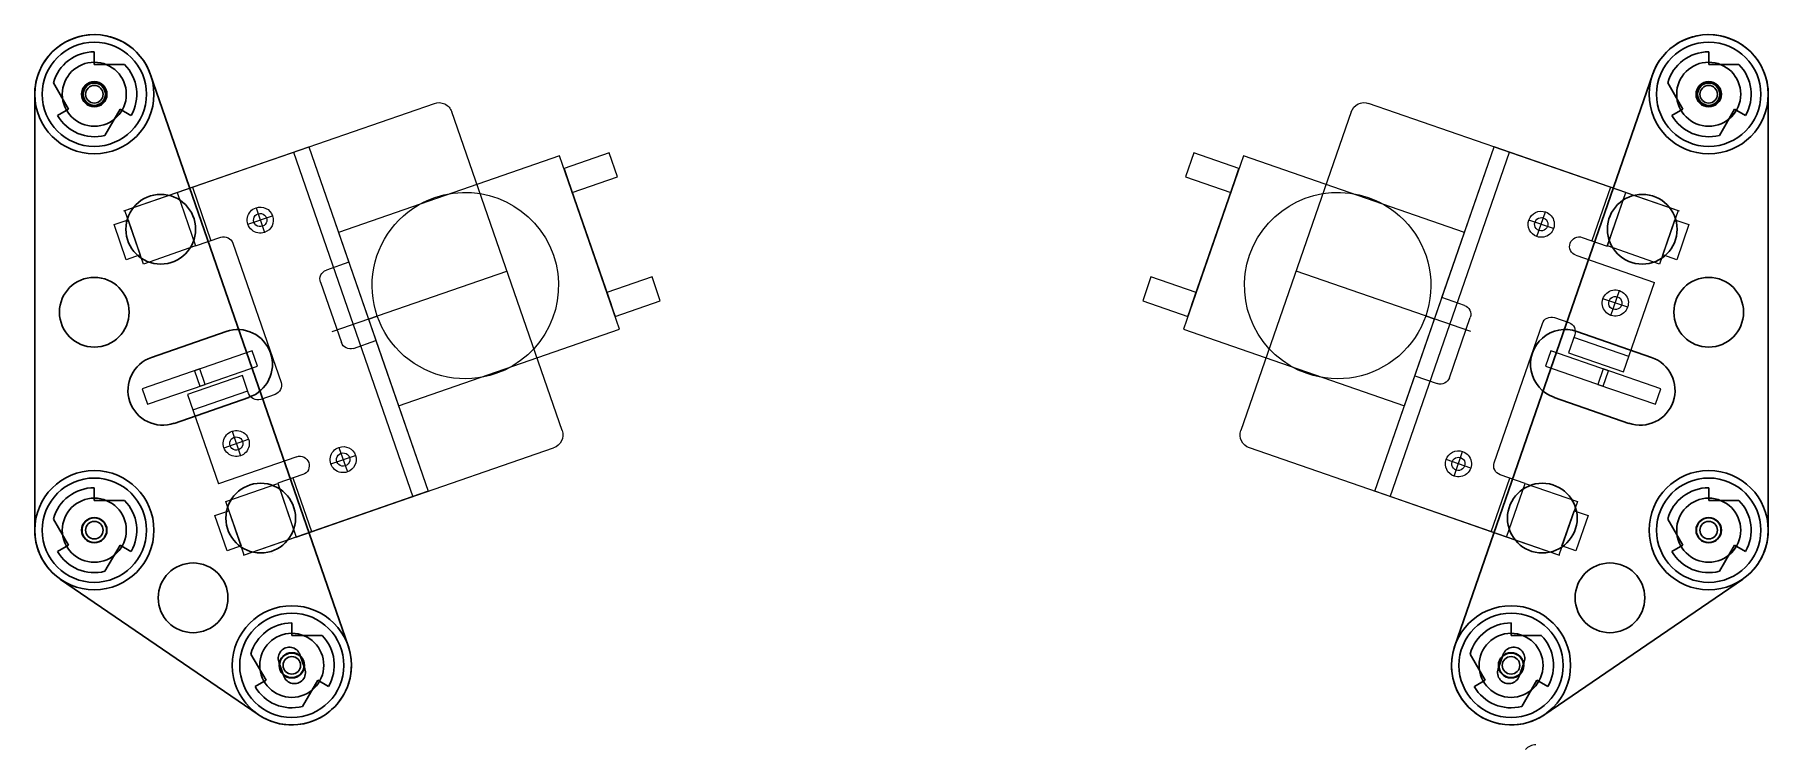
# Model space of a CAD drawing. Extents: x 3.4 to 15, y 9.7 to 14.5.
import ezdxf

# ---------------------------------------------------------------- set-up
doc = ezdxf.new("R2010")
doc.units = 0
doc.header["$LTSCALE"] = 5
doc.header["$MEASUREMENT"] = 0
doc.layers.add('Z0_LOWERTHIRD', color=4, linetype='Continuous')

msp = doc.modelspace()

# ---------------------------------------------------------------- linework, layer by layer
at = {"layer": 'Z0_LOWERTHIRD', "color": 4, "linetype": 'Continuous', "lineweight": 25}
for p, q in [((3.768, 14.419), (3.768, 14.334)), ((3.768, 14.334), (3.971, 14.334)), ((14.607, 14.419), (14.607, 14.334)), ((14.607, 14.334), (14.81, 14.334)), ((3.594, 14.034), (3.493, 14.21)), ((14.434, 14.034), (14.333, 14.21)), ((3.521, 13.991), (3.594, 14.034)), ((3.941, 14.034), (3.839, 13.858)), ((4.014, 13.991), (3.941, 14.034)), ((14.36, 13.991), (14.434, 14.034)), ((14.781, 14.034), (14.679, 13.858)), ((14.854, 13.991), (14.781, 14.034)), ((3.768, 11.493), (3.768, 11.408)), ((3.768, 11.408), (3.971, 11.408)), ((14.607, 11.493), (14.607, 11.408)), ((14.607, 11.408), (14.81, 11.408)), ((3.594, 11.108), (3.493, 11.283)), ((14.434, 11.108), (14.333, 11.283)), ((3.521, 11.065), (3.594, 11.108)), ((3.941, 11.108), (3.839, 10.932)), ((4.014, 11.065), (3.941, 11.108)), ((14.36, 11.065), (14.434, 11.108)), ((14.781, 11.108), (14.679, 10.932)), ((14.854, 11.065), (14.781, 11.108)), ((5.094, 10.586), (5.094, 10.501)), ((5.094, 10.501), (5.298, 10.501)), ((13.28, 10.586), (13.28, 10.501)), ((13.28, 10.501), (13.484, 10.501)), ((4.921, 10.201), (4.82, 10.377)), ((13.107, 10.201), (13.006, 10.377)), ((4.848, 10.158), (4.921, 10.201)), ((5.268, 10.201), (5.166, 10.025)), ((5.341, 10.158), (5.268, 10.201)), ((13.034, 10.158), (13.107, 10.201)), ((13.454, 10.201), (13.352, 10.025)), ((13.527, 10.158), (13.454, 10.201))]:
    msp.add_line(p, q, dxfattribs=at)
at = {"layer": 'Z0_LOWERTHIRD', "color": 37, "linetype": 'Continuous', "lineweight": 25}
for p, q in [((5.472, 10.432), (4.146, 14.265)), ((12.902, 10.432), (14.229, 14.265)), ((3.368, 14.134), (3.368, 11.208)), ((15.007, 14.134), (15.007, 11.208)), ((3.542, 10.877), (4.869, 9.97)), ((14.833, 10.877), (13.506, 9.97))]:
    msp.add_line(p, q, dxfattribs=at)
at = {"layer": 'Z0_LOWERTHIRD', "color": 4, "linetype": 'Continuous', "lineweight": 5}
for p, q in [((4.965, 13.697), (6.051, 14.073)), ((6.909, 11.877), (6.168, 14.016)), ((12.207, 14.016), (11.466, 11.877)), ((13.41, 13.697), (12.324, 14.073)), ((3.967, 13.351), (5.208, 13.781)), ((4.324, 13.475), (5.208, 13.781)), ((5.105, 13.746), (5.906, 11.433)), ((5.208, 13.781), (6.009, 11.469)), ((5.208, 13.781), (5.477, 13.006)), ((7.224, 13.74), (6.922, 13.636)), ((7.28, 13.579), (7.224, 13.74)), ((11.151, 13.74), (11.095, 13.579)), ((11.453, 13.636), (11.151, 13.74)), ((12.366, 11.469), (13.167, 13.781)), ((12.469, 11.433), (13.27, 13.746)), ((12.816, 12.769), (13.167, 13.781)), ((14.051, 13.475), (13.167, 13.781)), ((13.167, 13.781), (14.408, 13.351)), ((6.892, 13.721), (5.407, 13.207)), ((7.295, 12.557), (6.892, 13.721)), ((6.922, 13.636), (6.977, 13.475)), ((11.483, 13.721), (11.08, 12.557)), ((11.398, 13.475), (11.453, 13.636)), ((12.968, 13.207), (11.483, 13.721)), ((4.427, 13.511), (4.551, 13.151)), ((6.95, 13.555), (7.238, 12.723)), ((6.977, 13.475), (7.28, 13.579)), ((11.095, 13.579), (11.398, 13.475)), ((11.137, 12.723), (11.425, 13.555)), ((13.948, 13.511), (13.823, 13.15)), ((3.974, 13.354), (4.324, 13.475)), ((4.324, 13.475), (4.448, 13.116)), ((4.324, 13.475), (4.448, 13.116)), ((12.321, 13.441), (12.321, 13.441)), ((12.321, 13.441), (12.321, 13.441)), ((13.926, 13.115), (14.051, 13.475)), ((13.927, 13.116), (14.051, 13.475)), ((14.051, 13.475), (14.401, 13.354)), ((14.243, 13.464), (14.243, 13.464)), ((14.243, 13.464), (14.243, 13.464)), ((3.901, 13.26), (3.995, 13.292)), ((4.098, 12.994), (3.974, 13.354)), ((3.995, 13.292), (4.077, 13.056)), ((4.799, 13.261), (4.965, 13.318)), ((4.854, 13.372), (4.911, 13.207)), ((13.566, 13.233), (13.4, 13.29)), ((13.454, 13.179), (13.512, 13.344)), ((13.497, 13.303), (13.497, 13.303)), ((13.497, 13.303), (13.497, 13.303)), ((13.512, 13.344), (13.512, 13.344)), ((13.512, 13.344), (13.512, 13.344)), ((14.401, 13.354), (14.277, 12.994)), ((14.298, 13.056), (14.38, 13.292)), ((14.38, 13.292), (14.474, 13.26)), ((3.982, 13.023), (3.901, 13.26)), ((4.448, 13.116), (4.617, 13.174)), ((4.897, 13.248), (4.897, 13.248)), ((4.897, 13.248), (4.897, 13.248)), ((4.911, 13.207), (4.911, 13.207)), ((4.911, 13.207), (4.911, 13.207)), ((5.407, 13.207), (5.81, 12.043)), ((12.565, 12.043), (12.968, 13.207)), ((13.757, 13.173), (13.926, 13.115)), ((14.474, 13.26), (14.392, 13.023)), ((4.077, 13.056), (3.982, 13.023)), ((4.448, 13.116), (4.098, 12.994)), ((4.698, 13.135), (5.022, 12.2)), ((13.677, 13.134), (13.677, 13.134)), ((13.716, 13.053), (14.242, 12.871)), ((14.277, 12.994), (13.927, 13.116)), ((14.392, 13.023), (14.298, 13.056)), ((5.477, 13.006), (5.326, 12.953)), ((5.365, 12.541), (6.538, 12.947)), ((13.009, 12.541), (11.837, 12.947)), ((5.287, 12.873), (5.427, 12.468)), ((7.513, 12.908), (7.21, 12.803)), ((7.568, 12.747), (7.513, 12.908)), ((10.862, 12.908), (10.807, 12.747)), ((11.165, 12.803), (10.862, 12.908)), ((13.951, 12.65), (14.009, 12.816)), ((14.009, 12.816), (14.009, 12.816)), ((14.009, 12.816), (14.009, 12.816)), ((14.034, 12.271), (14.242, 12.871)), ((7.21, 12.803), (7.266, 12.642)), ((7.266, 12.642), (7.568, 12.747)), ((10.807, 12.747), (11.109, 12.642)), ((11.109, 12.642), (11.165, 12.803)), ((12.967, 12.717), (12.816, 12.769)), ((14.063, 12.704), (13.897, 12.761)), ((13.995, 12.775), (13.995, 12.775)), ((13.995, 12.775), (13.995, 12.775)), ((5.609, 12.625), (5.668, 12.645)), ((12.766, 12.625), (12.707, 12.645)), ((12.866, 12.231), (13.006, 12.636)), ((13.167, 11.661), (13.49, 12.596)), ((13.571, 12.635), (13.669, 12.601)), ((5.508, 12.428), (5.659, 12.481)), ((5.659, 12.481), (6.009, 11.469)), ((5.81, 12.043), (7.295, 12.557)), ((11.08, 12.557), (12.565, 12.043)), ((13.708, 12.52), (13.666, 12.399)), ((14.07, 12.374), (13.701, 12.502)), ((13.666, 12.399), (14.034, 12.271)), ((4.762, 12.247), (4.393, 12.119)), ((4.804, 12.125), (4.762, 12.247)), ((6.464, 12.259), (6.464, 12.259)), ((6.464, 12.259), (6.464, 12.259)), ((12.366, 11.469), (12.635, 12.244)), ((12.635, 12.244), (12.785, 12.192)), ((4.393, 12.119), (4.601, 11.519)), ((4.429, 12.016), (4.798, 12.143)), ((4.982, 12.119), (4.885, 12.086)), ((4.693, 11.873), (4.75, 11.707)), ((4.639, 11.761), (4.804, 11.818)), ((5.41, 11.764), (5.467, 11.599)), ((5.766, 11.384), (6.852, 11.76)), ((12.609, 11.384), (11.523, 11.76)), ((5.127, 11.701), (4.601, 11.519)), ((4.736, 11.748), (4.736, 11.748)), ((4.736, 11.748), (4.736, 11.748)), ((4.75, 11.707), (4.75, 11.707)), ((4.75, 11.707), (4.75, 11.707)), ((5.208, 11.662), (5.208, 11.662)), ((5.356, 11.653), (5.522, 11.71)), ((13.009, 11.625), (12.844, 11.682)), ((12.898, 11.571), (12.955, 11.736)), ((12.941, 11.695), (12.941, 11.695)), ((12.941, 11.695), (12.941, 11.695)), ((12.955, 11.736), (12.955, 11.736)), ((12.955, 11.736), (12.955, 11.736)), ((5.169, 11.581), (5, 11.523)), ((5.228, 11.198), (5.103, 11.558)), ((5.453, 11.64), (5.453, 11.64)), ((5.453, 11.64), (5.453, 11.64)), ((5.467, 11.599), (5.467, 11.599)), ((5.467, 11.599), (5.467, 11.599)), ((13.147, 11.198), (13.272, 11.558)), ((13.375, 11.522), (13.206, 11.58)), ((4.65, 11.401), (5, 11.522)), ((6.009, 11.469), (4.767, 11.039)), ((5, 11.523), (5.124, 11.162)), ((5, 11.522), (5.124, 11.162)), ((5.124, 11.162), (6.009, 11.469)), ((13.608, 11.039), (12.366, 11.469)), ((13.25, 11.162), (12.366, 11.469)), ((13.25, 11.162), (13.375, 11.522)), ((13.25, 11.162), (13.375, 11.522)), ((13.375, 11.522), (13.725, 11.401)), ((4.577, 11.306), (4.671, 11.339)), ((4.659, 11.07), (4.577, 11.306)), ((4.774, 11.041), (4.65, 11.401)), ((4.671, 11.339), (4.753, 11.103)), ((13.725, 11.401), (13.6, 11.041)), ((13.622, 11.103), (13.704, 11.339)), ((13.704, 11.339), (13.798, 11.306)), ((13.798, 11.306), (13.716, 11.07)), ((4.753, 11.103), (4.659, 11.07)), ((5.124, 11.162), (4.774, 11.041)), ((13.6, 11.041), (13.25, 11.162)), ((13.716, 11.07), (13.622, 11.103)), ((4.967, 11.052), (4.967, 11.052)), ((4.967, 11.052), (4.967, 11.052))]:
    msp.add_line(p, q, dxfattribs=at)
at = {"layer": 'Z0_LOWERTHIRD', "color": 5, "linetype": 'Continuous', "lineweight": 25}
for p, q in [((4.151, 12.368), (4.653, 12.542)), ((14.224, 12.368), (13.722, 12.542)), ((4.304, 11.925), (4.806, 12.099)), ((14.071, 11.925), (13.569, 12.099))]:
    msp.add_line(p, q, dxfattribs=at)
at = {"layer": 'Z0_LOWERTHIRD', "color": 6, "linetype": 'Continuous', "lineweight": 5}
for p, q in [((4.827, 12.412), (4.44, 12.278)), ((4.863, 12.309), (4.827, 12.412)), ((13.548, 12.412), (13.512, 12.309)), ((13.935, 12.278), (13.548, 12.412)), ((4.476, 12.291), (4.089, 12.157)), ((4.44, 12.278), (4.476, 12.175)), ((4.476, 12.175), (4.863, 12.309)), ((4.512, 12.187), (4.476, 12.291)), ((13.512, 12.309), (13.899, 12.175)), ((13.899, 12.291), (13.863, 12.187)), ((14.286, 12.157), (13.899, 12.291)), ((13.899, 12.175), (13.935, 12.278)), ((4.089, 12.157), (4.125, 12.054)), ((4.125, 12.054), (4.512, 12.187)), ((13.863, 12.187), (14.25, 12.054)), ((14.25, 12.054), (14.286, 12.157))]:
    msp.add_line(p, q, dxfattribs=at)
at = {"layer": 'Z0_LOWERTHIRD', "color": 34, "linetype": 'Continuous', "lineweight": 25}
for p, q in [((5.149, 10.373), (5.182, 10.278)), ((13.226, 10.373), (13.193, 10.278)), ((5.007, 10.323), (5.04, 10.229)), ((13.368, 10.323), (13.335, 10.229))]:
    msp.add_line(p, q, dxfattribs=at)
at = {"layer": 'Z0_LOWERTHIRD', "color": 2, "linetype": 'Continuous', "lineweight": 25}
for centre, radius in [((3.768, 14.134), 0.4), ((14.607, 14.134), 0.4), ((3.768, 14.134), 0.215), ((14.607, 14.134), 0.215), ((3.768, 11.208), 0.4), ((14.607, 11.208), 0.4), ((3.768, 11.208), 0.215), ((14.607, 11.208), 0.215), ((5.094, 10.301), 0.4), ((13.28, 10.301), 0.4), ((5.094, 10.301), 0.215), ((13.28, 10.301), 0.215)]:
    msp.add_circle(centre, radius, dxfattribs=at)
at = {"layer": 'Z0_LOWERTHIRD', "color": 6, "linetype": 'Continuous', "lineweight": 25}
for centre in [(3.768, 14.134), (14.607, 14.134), (3.768, 11.208), (14.607, 11.208), (5.094, 10.301), (13.28, 10.301)]:
    msp.add_circle(centre, 0.35, dxfattribs=at)
at = {"layer": 'Z0_LOWERTHIRD', "color": 4, "linetype": 'Continuous', "lineweight": 25}
for centre, radius in [((3.768, 14.134), 0.085), ((14.607, 14.134), 0.085), ((3.768, 14.134), 0.059), ((14.607, 14.134), 0.059), ((3.768, 11.208), 0.085), ((14.607, 11.208), 0.085), ((3.768, 11.208), 0.059), ((14.607, 11.208), 0.059), ((5.094, 10.301), 0.085), ((5.094, 10.301), 0.059), ((13.28, 10.301), 0.085), ((13.28, 10.301), 0.059)]:
    msp.add_circle(centre, radius, dxfattribs=at)
at = {"layer": 'Z0_LOWERTHIRD', "color": 5, "linetype": 'Continuous', "lineweight": 25}
for centre, radius in [((3.768, 14.134), 0.0825), ((14.607, 14.134), 0.0825), ((4.214, 13.228), 0.234), ((14.161, 13.228), 0.234), ((3.768, 12.671), 0.234), ((14.607, 12.671), 0.234), ((4.885, 11.289), 0.234), ((13.49, 11.289), 0.234), ((3.768, 11.208), 0.0825), ((14.607, 11.208), 0.0825), ((4.431, 10.754), 0.234), ((13.944, 10.754), 0.234), ((5.094, 10.301), 0.0825), ((13.28, 10.301), 0.0825)]:
    msp.add_circle(centre, radius, dxfattribs=at)
at = {"layer": 'Z0_LOWERTHIRD', "color": 37, "linetype": 'Continuous', "lineweight": 25}
for centre in [(3.768, 14.134), (14.607, 14.134)]:
    msp.add_circle(centre, 0.075, dxfattribs=at)
for centre, start, end in [((3.768, 14.134), 19.0935, 180), ((14.607, 14.134), 0, 160.9065), ((3.768, 11.208), 180, -124.3531), ((14.607, 11.208), -55.6469, 0), ((5.094, 10.301), -124.3531, 19.0935), ((13.28, 10.301), 160.9065, -55.6469)]:
    msp.add_arc(centre, 0.4, start, end, dxfattribs=at)
at = {"layer": 'Z0_LOWERTHIRD', "color": 4, "linetype": 'Continuous', "lineweight": 25}
for centre, start, end in [((3.768, 14.134), 90, 164.5679), ((3.768, 14.134), -30, 44.5679), ((14.607, 14.134), 90, 164.5679), ((14.607, 14.134), -30, 44.5679), ((3.768, 14.134), -150, -75.4321), ((14.607, 14.134), -150, -75.4321), ((3.768, 11.208), 90, 164.5679), ((3.768, 11.208), -30, 44.5679), ((14.607, 11.208), 90, 164.5679), ((14.607, 11.208), -30, 44.5679), ((3.768, 11.208), -150, -75.4321), ((14.607, 11.208), -150, -75.4321), ((5.094, 10.301), 90, 164.5679), ((5.094, 10.301), -30, 44.5679), ((13.28, 10.301), 90, 164.5679), ((13.28, 10.301), -30, 44.5679), ((5.094, 10.301), -150, -75.4321), ((13.28, 10.301), -150, -75.4321)]:
    msp.add_arc(centre, 0.285, start, end, dxfattribs=at)
at = {"layer": 'Z0_LOWERTHIRD', "color": 5, "linetype": 'Continuous', "lineweight": 25}
for centre, start, end in [((4.73, 12.321), -70.9065, 109.0935), ((13.645, 12.321), 70.9065, -109.0935), ((4.228, 12.147), 109.0935, -70.9065), ((14.147, 12.147), -109.0935, 70.9065)]:
    msp.add_arc(centre, 0.234, start, end, dxfattribs=at)
at = {"layer": 'Z0_LOWERTHIRD', "color": 34, "linetype": 'Continuous', "lineweight": 25, "extrusion": (0, 0, -1)}
for centre, major_axis, start_param, end_param in [((5.078, 10.348), (-0.0245, 0.0709), 4.712389, 7.853982), ((5.111, 10.253), (0.0709, 0.0245), 0, 3.141593)]:
    msp.add_ellipse(centre, major_axis=major_axis, ratio=1, start_param=start_param, end_param=end_param, dxfattribs=at)
at = {"layer": 'Z0_LOWERTHIRD', "color": 34, "linetype": 'Continuous', "lineweight": 25}
for centre, major_axis in [((13.297, 10.348), (0.0245, 0.0709)), ((13.264, 10.253), (-0.0245, -0.0709))]:
    msp.add_ellipse(centre, major_axis=major_axis, ratio=1, start_param=4.712389, end_param=7.853982, dxfattribs=at)
at = {"layer": 'Z0_LOWERTHIRD', "color": 4, "linetype": 'Continuous', "lineweight": 5}
for points in [[(6.051, 14.073), (6.074, 14.081), (6.099, 14.079), (6.121, 14.069)], [(6.121, 14.069), (6.143, 14.058), (6.16, 14.039), (6.168, 14.016)], [(12.207, 14.016), (12.215, 14.039), (12.232, 14.058), (12.253, 14.069)], [(12.253, 14.069), (12.275, 14.079), (12.301, 14.081), (12.324, 14.073)], [(6.054, 13.441), (6.381, 13.554), (6.737, 13.381), (6.85, 13.055)], [(11.525, 13.055), (11.638, 13.381), (11.994, 13.554), (12.321, 13.441)], [(4.854, 13.372), (4.899, 13.388), (4.949, 13.364), (4.965, 13.318)], [(5.645, 12.968), (5.687, 13.188), (5.843, 13.368), (6.054, 13.441)], [(12.321, 13.441), (12.532, 13.368), (12.688, 13.188), (12.73, 12.968)], [(4.825, 13.223), (4.801, 13.244), (4.79, 13.276), (4.796, 13.306)], [(4.796, 13.306), (4.802, 13.337), (4.824, 13.362), (4.854, 13.372)], [(4.853, 13.256), (4.841, 13.266), (4.835, 13.282), (4.838, 13.298)], [(4.838, 13.298), (4.841, 13.314), (4.853, 13.327), (4.868, 13.332)], [(4.868, 13.332), (4.883, 13.337), (4.899, 13.334), (4.911, 13.323)], [(4.926, 13.281), (4.923, 13.266), (4.912, 13.253), (4.897, 13.248)], [(4.911, 13.323), (4.923, 13.313), (4.929, 13.297), (4.926, 13.281)], [(4.965, 13.318), (4.981, 13.273), (4.957, 13.223), (4.911, 13.207)], [(13.454, 13.179), (13.409, 13.194), (13.384, 13.244), (13.4, 13.29)], [(13.4, 13.29), (13.416, 13.336), (13.466, 13.36), (13.512, 13.344)], [(13.439, 13.253), (13.436, 13.268), (13.442, 13.285), (13.454, 13.295)], [(13.454, 13.295), (13.466, 13.305), (13.482, 13.309), (13.497, 13.303)], [(13.497, 13.303), (13.513, 13.298), (13.524, 13.285), (13.527, 13.27)], [(13.512, 13.344), (13.541, 13.334), (13.563, 13.309), (13.569, 13.278)], [(13.527, 13.27), (13.53, 13.254), (13.524, 13.238), (13.512, 13.228)], [(13.569, 13.278), (13.575, 13.247), (13.564, 13.216), (13.54, 13.195)], [(4.617, 13.174), (4.633, 13.18), (4.651, 13.179), (4.666, 13.171)], [(4.666, 13.171), (4.681, 13.164), (4.692, 13.151), (4.698, 13.135)], [(4.911, 13.207), (4.881, 13.197), (4.849, 13.203), (4.825, 13.223)], [(4.897, 13.248), (4.882, 13.242), (4.865, 13.246), (4.853, 13.256)], [(13.468, 13.219), (13.453, 13.224), (13.442, 13.237), (13.439, 13.253)], [(13.54, 13.195), (13.517, 13.175), (13.484, 13.168), (13.454, 13.179)], [(13.512, 13.228), (13.5, 13.217), (13.483, 13.214), (13.468, 13.219)], [(13.677, 13.134), (13.682, 13.15), (13.694, 13.163), (13.709, 13.17)], [(13.709, 13.17), (13.724, 13.178), (13.742, 13.179), (13.757, 13.173)], [(6.85, 13.055), (6.963, 12.728), (6.79, 12.372), (6.464, 12.259)], [(11.911, 12.259), (11.585, 12.372), (11.412, 12.728), (11.525, 13.055)], [(13.679, 13.085), (13.672, 13.1), (13.671, 13.118), (13.677, 13.134)], [(13.716, 13.053), (13.7, 13.059), (13.687, 13.07), (13.679, 13.085)], [(5.287, 12.873), (5.281, 12.888), (5.282, 12.906), (5.29, 12.921)], [(5.29, 12.921), (5.297, 12.936), (5.31, 12.948), (5.326, 12.953)], [(5.849, 12.377), (5.68, 12.524), (5.602, 12.749), (5.645, 12.968)], [(12.73, 12.968), (12.773, 12.749), (12.695, 12.524), (12.526, 12.377)], [(13.923, 12.799), (13.946, 12.819), (13.979, 12.826), (14.009, 12.816)], [(14.009, 12.816), (14.038, 12.805), (14.06, 12.78), (14.066, 12.749)], [(12.967, 12.717), (12.983, 12.711), (12.996, 12.7), (13.004, 12.685)], [(13.894, 12.716), (13.888, 12.747), (13.899, 12.778), (13.923, 12.799)], [(13.951, 12.65), (13.922, 12.66), (13.9, 12.685), (13.894, 12.716)], [(13.936, 12.724), (13.933, 12.74), (13.939, 12.756), (13.951, 12.766)], [(13.965, 12.691), (13.95, 12.696), (13.939, 12.709), (13.936, 12.724)], [(13.951, 12.766), (13.963, 12.777), (13.98, 12.78), (13.995, 12.775)], [(14.009, 12.699), (13.997, 12.689), (13.98, 12.685), (13.965, 12.691)], [(13.995, 12.775), (14.01, 12.77), (14.021, 12.757), (14.024, 12.741)], [(14.024, 12.741), (14.027, 12.726), (14.021, 12.71), (14.009, 12.699)], [(14.066, 12.749), (14.072, 12.719), (14.061, 12.687), (14.037, 12.667)], [(13.004, 12.685), (13.011, 12.669), (13.012, 12.652), (13.006, 12.636)], [(13.49, 12.596), (13.496, 12.612), (13.507, 12.625), (13.523, 12.632)], [(13.523, 12.632), (13.538, 12.639), (13.555, 12.64), (13.571, 12.635)], [(13.669, 12.601), (13.685, 12.596), (13.698, 12.584), (13.705, 12.569)], [(14.037, 12.667), (14.014, 12.646), (13.981, 12.64), (13.951, 12.65)], [(5.459, 12.431), (5.444, 12.439), (5.432, 12.452), (5.427, 12.468)], [(13.705, 12.569), (13.712, 12.554), (13.713, 12.536), (13.708, 12.52)], [(5.508, 12.428), (5.492, 12.423), (5.474, 12.424), (5.459, 12.431)], [(6.464, 12.259), (6.252, 12.186), (6.018, 12.231), (5.849, 12.377)], [(12.526, 12.377), (12.357, 12.231), (12.123, 12.186), (11.911, 12.259)], [(12.866, 12.231), (12.861, 12.215), (12.849, 12.202), (12.834, 12.195)], [(4.836, 12.089), (4.821, 12.096), (4.809, 12.109), (4.804, 12.125)], [(5.019, 12.152), (5.011, 12.137), (4.998, 12.125), (4.982, 12.119)], [(5.022, 12.2), (5.027, 12.184), (5.026, 12.167), (5.019, 12.152)], [(12.834, 12.195), (12.819, 12.187), (12.801, 12.186), (12.785, 12.192)], [(4.885, 12.086), (4.869, 12.08), (4.851, 12.081), (4.836, 12.089)], [(4.635, 11.806), (4.641, 11.837), (4.663, 11.862), (4.693, 11.873)], [(4.693, 11.873), (4.722, 11.883), (4.755, 11.876), (4.779, 11.856)], [(6.909, 11.877), (6.917, 11.854), (6.915, 11.829), (6.904, 11.807)], [(11.471, 11.807), (11.46, 11.829), (11.458, 11.854), (11.466, 11.877)], [(4.664, 11.724), (4.64, 11.744), (4.629, 11.776), (4.635, 11.806)], [(4.692, 11.756), (4.68, 11.766), (4.675, 11.783), (4.678, 11.798)], [(4.678, 11.798), (4.681, 11.814), (4.692, 11.827), (4.707, 11.832)], [(4.736, 11.748), (4.721, 11.742), (4.704, 11.746), (4.692, 11.756)], [(4.707, 11.832), (4.722, 11.837), (4.739, 11.834), (4.751, 11.823)], [(4.765, 11.781), (4.762, 11.766), (4.751, 11.753), (4.736, 11.748)], [(4.807, 11.773), (4.801, 11.742), (4.78, 11.717), (4.75, 11.707)], [(4.751, 11.823), (4.763, 11.813), (4.768, 11.797), (4.765, 11.781)], [(4.779, 11.856), (4.802, 11.835), (4.813, 11.804), (4.807, 11.773)], [(5.353, 11.698), (5.359, 11.729), (5.381, 11.754), (5.41, 11.764)], [(5.41, 11.764), (5.456, 11.78), (5.506, 11.756), (5.522, 11.71)], [(6.904, 11.807), (6.894, 11.785), (6.875, 11.768), (6.852, 11.76)], [(11.523, 11.76), (11.5, 11.768), (11.481, 11.785), (11.471, 11.807)], [(4.75, 11.707), (4.72, 11.697), (4.688, 11.703), (4.664, 11.724)], [(5.127, 11.701), (5.143, 11.707), (5.16, 11.706), (5.176, 11.698)], [(5.176, 11.698), (5.191, 11.691), (5.202, 11.678), (5.208, 11.662)], [(5.208, 11.662), (5.213, 11.646), (5.212, 11.629), (5.205, 11.614)], [(5.381, 11.615), (5.358, 11.636), (5.347, 11.668), (5.353, 11.698)], [(5.41, 11.648), (5.398, 11.658), (5.392, 11.674), (5.395, 11.69)], [(5.395, 11.69), (5.398, 11.706), (5.409, 11.719), (5.424, 11.724)], [(5.453, 11.64), (5.438, 11.634), (5.422, 11.638), (5.41, 11.648)], [(5.424, 11.724), (5.439, 11.729), (5.456, 11.726), (5.468, 11.715)], [(5.483, 11.673), (5.48, 11.658), (5.468, 11.645), (5.453, 11.64)], [(5.522, 11.71), (5.537, 11.665), (5.513, 11.615), (5.467, 11.599)], [(5.468, 11.715), (5.48, 11.705), (5.486, 11.689), (5.483, 11.673)], [(12.898, 11.571), (12.852, 11.586), (12.828, 11.636), (12.844, 11.682)], [(12.844, 11.682), (12.859, 11.728), (12.909, 11.752), (12.955, 11.736)], [(12.883, 11.645), (12.88, 11.66), (12.885, 11.677), (12.897, 11.687)], [(12.912, 11.611), (12.897, 11.616), (12.886, 11.629), (12.883, 11.645)], [(12.897, 11.687), (12.909, 11.697), (12.926, 11.701), (12.941, 11.695)], [(12.941, 11.695), (12.956, 11.69), (12.967, 11.677), (12.97, 11.662)], [(12.955, 11.736), (12.985, 11.726), (13.006, 11.701), (13.012, 11.67)], [(12.97, 11.662), (12.973, 11.646), (12.967, 11.63), (12.955, 11.62)], [(13.012, 11.67), (13.018, 11.639), (13.007, 11.608), (12.984, 11.587)], [(13.17, 11.613), (13.162, 11.628), (13.161, 11.645), (13.167, 11.661)], [(5.205, 11.614), (5.198, 11.598), (5.184, 11.587), (5.169, 11.581)], [(5.467, 11.599), (5.438, 11.589), (5.405, 11.595), (5.381, 11.615)], [(12.984, 11.587), (12.96, 11.567), (12.927, 11.56), (12.898, 11.571)], [(12.955, 11.62), (12.943, 11.609), (12.927, 11.606), (12.912, 11.611)], [(13.206, 11.58), (13.19, 11.586), (13.177, 11.597), (13.17, 11.613)], [(13.447, 9.767), (13.42, 9.767), (13.395, 9.756), (13.376, 9.737)]]:
    msp.add_open_spline(points, degree=3, dxfattribs=at)

doc.saveas('drawing.dxf')
